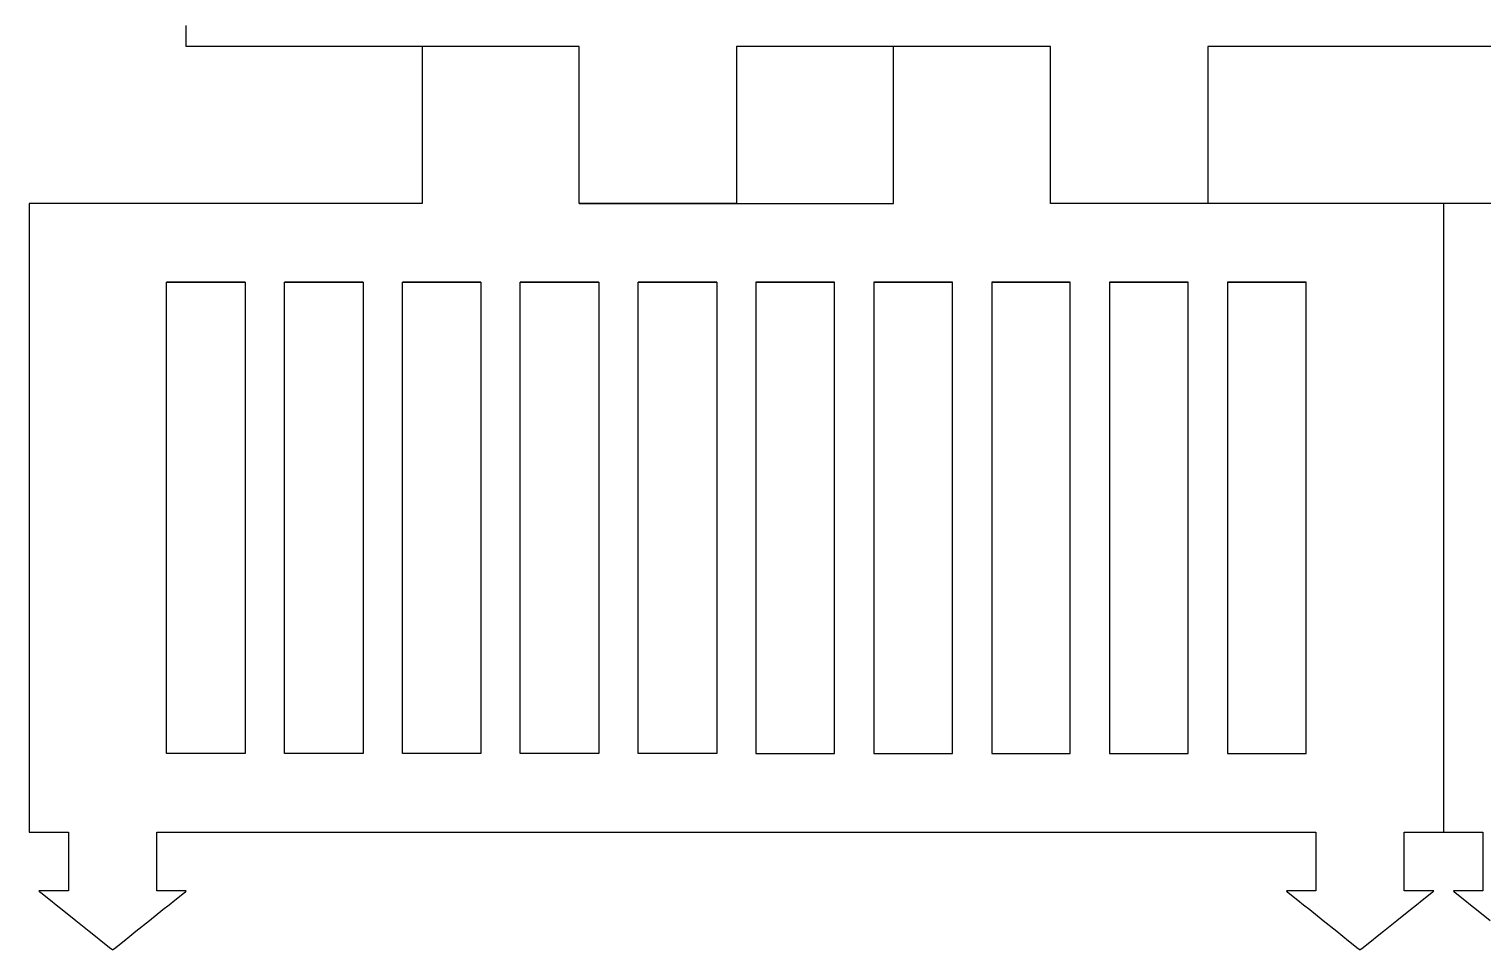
# Model space of a CAD drawing. Header units: millimetres. Extents: x 132 to 771, y 404 to 944.
# Drawn here: x 607.46 to 644.46, y 750.85 to 774.29 of the extents above; entities that cross this region are included whole.
import ezdxf

# ---------------------------------------------------------------- set-up
doc = ezdxf.new("R2010")
doc.units = ezdxf.units.MM
doc.header["$MEASUREMENT"] = 0
doc.layers.get('0').update_dxf_attribs({"linetype": 'CONTINUOUS', "true_color": 0xffffff})

msp = doc.modelspace()

# ---------------------------------------------------------------- linework, layer by layer
at = {"color": 7, "linetype": 'Continuous', "true_color": 0xffffff}
for points in [[(621.458, 769.853), (621.458, 769.865), (621.458, 769.898), (621.458, 769.953), (621.458, 770.025), (621.458, 770.115), (621.458, 770.223), (621.458, 770.478), (621.458, 770.78), (621.458, 771.118), (621.458, 771.48), (621.458, 771.853), (621.458, 772.225), (621.458, 772.588), (621.458, 772.925), (621.458, 773.228), (621.458, 773.483), (621.458, 773.59), (621.458, 773.68), (621.458, 773.753), (621.458, 773.808), (621.458, 773.84), (621.458, 773.853), (621.43, 773.853), (621.345, 773.853), (621.21, 773.853), (621.028, 773.853), (620.803, 773.853), (620.535, 773.853), (620.233, 773.853), (619.895, 773.853), (619.53, 773.853), (619.138, 773.853), (618.725, 773.853), (618.293, 773.853), (617.39, 773.853), (616.458, 773.853), (615.525, 773.853), (614.623, 773.853), (614.19, 773.853), (613.778, 773.853), (613.385, 773.853), (613.02, 773.853), (612.683, 773.853), (612.38, 773.853), (612.113, 773.853), (611.888, 773.853), (611.705, 773.853), (611.57, 773.853), (611.485, 773.853), (611.458, 773.853), (611.458, 773.865), (611.458, 773.898), (611.458, 773.955), (611.458, 774.033), (611.458, 774.13), (611.458, 774.248), (611.458, 774.385)], [(617.458, 773.853), (617.458, 773.84), (617.458, 773.808), (617.458, 773.753), (617.458, 773.68), (617.458, 773.59), (617.458, 773.483), (617.458, 773.228), (617.458, 772.925), (617.458, 772.588), (617.458, 772.225), (617.458, 771.853), (617.458, 771.48), (617.458, 771.118), (617.458, 770.78), (617.458, 770.478), (617.458, 770.223), (617.458, 770.115), (617.458, 770.025), (617.458, 769.953), (617.458, 769.898), (617.458, 769.865), (617.458, 769.853), (617.43, 769.853), (617.345, 769.853), (617.21, 769.853), (617.028, 769.853), (616.803, 769.853), (616.535, 769.853), (616.233, 769.853), (615.895, 769.853), (615.53, 769.853), (615.138, 769.853), (614.725, 769.853), (614.293, 769.853), (613.39, 769.853), (612.458, 769.853), (611.525, 769.853), (610.623, 769.853), (610.19, 769.853), (609.778, 769.853), (609.385, 769.853), (609.02, 769.853), (608.683, 769.853), (608.38, 769.853), (608.113, 769.853), (607.888, 769.853), (607.705, 769.853), (607.57, 769.853), (607.485, 769.853), (607.458, 769.853), (607.458, 769.84), (607.458, 769.808), (607.458, 769.75), (607.458, 769.673), (607.458, 769.575), (607.458, 769.458), (607.458, 769.32), (607.458, 769.165), (607.458, 768.993), (607.458, 768.803), (607.458, 768.598), (607.458, 768.375), (607.458, 767.89), (607.458, 767.353), (607.458, 766.768), (607.458, 766.143), (607.458, 765.48), (607.458, 764.79), (607.458, 764.075), (607.458, 763.345), (607.458, 761.853), (607.458, 760.36), (607.458, 759.63), (607.458, 758.915), (607.458, 758.225), (607.458, 757.563), (607.458, 756.938), (607.458, 756.353), (607.458, 755.815), (607.458, 755.33), (607.458, 755.108), (607.458, 754.903), (607.458, 754.713), (607.458, 754.54), (607.458, 754.385), (607.458, 754.248), (607.458, 754.13), (607.458, 754.033), (607.458, 753.955), (607.458, 753.898), (607.458, 753.865), (607.458, 753.853), (607.468, 753.853), (607.5, 753.853), (607.55, 753.853), (607.615, 753.853), (607.775, 753.853), (607.958, 753.853), (608.14, 753.853), (608.303, 753.853), (608.365, 753.853), (608.415, 753.853), (608.448, 753.853), (608.458, 753.853), (608.458, 753.835), (608.458, 753.788), (608.458, 753.715), (608.458, 753.618), (608.458, 753.505), (608.458, 753.378), (608.458, 753.103), (608.458, 752.828), (608.458, 752.7), (608.458, 752.588), (608.458, 752.49), (608.458, 752.418), (608.458, 752.37), (608.458, 752.353), (608.45, 752.353), (608.425, 752.353), (608.34, 752.353), (608.22, 752.353), (608.083, 752.353), (607.945, 752.353), (607.825, 752.353), (607.74, 752.353), (607.715, 752.353), (607.708, 752.353), (607.728, 752.335), (607.788, 752.288), (607.88, 752.215), (608, 752.118), (608.143, 752.005), (608.3, 751.878), (608.645, 751.603), (608.99, 751.328), (609.148, 751.2), (609.29, 751.088), (609.41, 750.99), (609.503, 750.918), (609.563, 750.87), (609.583, 750.853), (609.603, 750.87), (609.663, 750.918), (609.755, 750.99), (609.875, 751.088), (610.018, 751.2), (610.175, 751.328), (610.52, 751.603), (610.865, 751.878), (611.023, 752.005), (611.165, 752.118), (611.285, 752.215), (611.378, 752.288), (611.438, 752.335), (611.458, 752.353), (611.45, 752.353), (611.425, 752.353), (611.34, 752.353), (611.22, 752.353), (611.083, 752.353), (610.945, 752.353), (610.825, 752.353), (610.74, 752.353), (610.715, 752.353), (610.708, 752.353), (610.708, 752.37), (610.708, 752.418), (610.708, 752.49), (610.708, 752.588), (610.708, 752.7), (610.708, 752.828), (610.708, 753.103), (610.708, 753.378), (610.708, 753.505), (610.708, 753.618), (610.708, 753.715), (610.708, 753.788), (610.708, 753.835), (610.708, 753.853), (610.73, 753.853), (610.793, 753.853), (610.895, 753.853), (611.04, 753.853), (611.22, 753.853), (611.438, 753.853), (611.69, 753.853), (611.975, 753.853), (612.293, 753.853), (612.643, 753.853), (613.023, 753.853), (613.43, 753.853), (613.865, 753.853), (614.325, 753.853), (614.81, 753.853), (615.318, 753.853), (615.845, 753.853), (616.395, 753.853), (616.963, 753.853), (617.55, 753.853), (618.153, 753.853), (618.768, 753.853), (620.043, 753.853), (621.358, 753.853), (622.708, 753.853), (624.078, 753.853), (625.458, 753.853), (626.838, 753.853), (628.208, 753.853), (629.558, 753.853), (630.873, 753.853), (632.148, 753.853), (632.763, 753.853), (633.365, 753.853), (633.953, 753.853), (634.52, 753.853), (635.07, 753.853), (635.598, 753.853), (636.105, 753.853), (636.59, 753.853), (637.05, 753.853), (637.485, 753.853), (637.893, 753.853), (638.273, 753.853), (638.623, 753.853), (638.94, 753.853), (639.225, 753.853), (639.478, 753.853), (639.695, 753.853), (639.875, 753.853), (640.02, 753.853), (640.123, 753.853), (640.185, 753.853), (640.208, 753.853), (640.208, 753.835), (640.208, 753.788), (640.208, 753.715), (640.208, 753.618), (640.208, 753.505), (640.208, 753.378), (640.208, 753.103), (640.208, 752.828), (640.208, 752.7), (640.208, 752.588), (640.208, 752.49), (640.208, 752.418), (640.208, 752.37), (640.208, 752.353), (640.2, 752.353), (640.175, 752.353), (640.09, 752.353), (639.97, 752.353), (639.833, 752.353), (639.695, 752.353), (639.575, 752.353), (639.49, 752.353), (639.465, 752.353), (639.458, 752.353), (639.478, 752.335), (639.538, 752.288), (639.63, 752.215), (639.75, 752.118), (639.893, 752.005), (640.05, 751.878), (640.395, 751.603), (640.74, 751.328), (640.898, 751.2), (641.04, 751.088), (641.16, 750.99), (641.253, 750.918), (641.313, 750.87), (641.333, 750.853), (641.353, 750.87), (641.413, 750.918), (641.505, 750.99), (641.625, 751.088), (641.768, 751.2), (641.925, 751.328), (642.27, 751.603), (642.615, 751.878), (642.773, 752.005), (642.915, 752.118), (643.035, 752.215), (643.128, 752.288), (643.188, 752.335), (643.208, 752.353), (643.2, 752.353), (643.175, 752.353), (643.09, 752.353), (642.97, 752.353), (642.833, 752.353), (642.695, 752.353), (642.575, 752.353), (642.49, 752.353), (642.465, 752.353), (642.458, 752.353), (642.458, 752.37), (642.458, 752.418), (642.458, 752.49), (642.458, 752.588), (642.458, 752.7), (642.458, 752.828), (642.458, 753.103), (642.458, 753.378), (642.458, 753.505), (642.458, 753.618), (642.458, 753.715), (642.458, 753.788), (642.458, 753.835), (642.458, 753.853), (642.468, 753.853), (642.5, 753.853), (642.55, 753.853), (642.615, 753.853), (642.775, 753.853), (642.958, 753.853), (643.14, 753.853), (643.303, 753.853), (643.365, 753.853), (643.415, 753.853), (643.448, 753.853), (643.458, 753.853)], [(644.683, 769.853), (644.38, 769.853), (644.113, 769.853), (643.888, 769.853), (643.705, 769.853), (643.57, 769.853), (643.485, 769.853), (643.458, 769.853), (643.43, 769.853), (643.345, 769.853), (643.21, 769.853), (643.028, 769.853), (642.803, 769.853), (642.535, 769.853), (642.233, 769.853), (641.895, 769.853), (641.53, 769.853), (641.138, 769.853), (640.725, 769.853), (640.293, 769.853), (639.39, 769.853), (638.458, 769.853), (637.525, 769.853), (636.623, 769.853), (636.19, 769.853), (635.778, 769.853), (635.385, 769.853), (635.02, 769.853), (634.683, 769.853), (634.38, 769.853), (634.113, 769.853), (633.888, 769.853), (633.705, 769.853), (633.57, 769.853), (633.485, 769.853), (633.458, 769.853), (633.458, 769.865), (633.458, 769.898), (633.458, 769.953), (633.458, 770.025), (633.458, 770.115), (633.458, 770.223), (633.458, 770.478), (633.458, 770.78), (633.458, 771.118), (633.458, 771.48), (633.458, 771.853), (633.458, 772.225), (633.458, 772.588), (633.458, 772.925), (633.458, 773.228), (633.458, 773.483), (633.458, 773.59), (633.458, 773.68), (633.458, 773.753), (633.458, 773.808), (633.458, 773.84), (633.458, 773.853), (633.435, 773.853), (633.368, 773.853), (633.26, 773.853), (633.115, 773.853), (632.933, 773.853), (632.72, 773.853), (632.478, 773.853), (632.208, 773.853), (631.915, 773.853), (631.603, 773.853), (631.273, 773.853), (630.928, 773.853), (630.203, 773.853), (629.458, 773.853), (628.713, 773.853), (627.99, 773.853), (627.643, 773.853), (627.313, 773.853), (627, 773.853), (626.708, 773.853), (626.438, 773.853), (626.195, 773.853), (625.983, 773.853), (625.803, 773.853), (625.655, 773.853), (625.548, 773.853), (625.48, 773.853), (625.458, 773.853), (625.458, 773.84), (625.458, 773.808), (625.458, 773.753), (625.458, 773.68), (625.458, 773.59), (625.458, 773.483), (625.458, 773.228), (625.458, 772.925), (625.458, 772.588), (625.458, 772.225), (625.458, 771.853), (625.458, 771.48), (625.458, 771.118), (625.458, 770.78), (625.458, 770.478), (625.458, 770.223), (625.458, 770.115), (625.458, 770.025), (625.458, 769.953), (625.458, 769.898), (625.458, 769.865), (625.458, 769.853), (625.445, 769.853), (625.413, 769.853), (625.358, 769.853), (625.285, 769.853), (625.195, 769.853), (625.088, 769.853), (624.833, 769.853), (624.53, 769.853), (624.193, 769.853), (623.83, 769.853), (623.458, 769.853), (623.085, 769.853), (622.723, 769.853), (622.385, 769.853), (622.083, 769.853), (621.828, 769.853), (621.72, 769.853), (621.63, 769.853), (621.558, 769.853), (621.503, 769.853), (621.47, 769.853), (621.458, 769.853), (621.48, 769.853), (621.548, 769.853), (621.655, 769.853), (621.803, 769.853), (621.983, 769.853), (622.195, 769.853), (622.438, 769.853), (622.708, 769.853), (623, 769.853), (623.313, 769.853), (623.643, 769.853), (623.99, 769.853), (624.713, 769.853), (625.458, 769.853), (626.203, 769.853), (626.928, 769.853), (627.273, 769.853), (627.603, 769.853), (627.915, 769.853), (628.208, 769.853), (628.478, 769.853), (628.72, 769.853), (628.933, 769.853), (629.115, 769.853), (629.26, 769.853), (629.368, 769.853), (629.435, 769.853), (629.458, 769.853), (629.458, 769.865), (629.458, 769.898), (629.458, 769.953), (629.458, 770.025), (629.458, 770.115), (629.458, 770.223), (629.458, 770.478), (629.458, 770.78), (629.458, 771.118), (629.458, 771.48), (629.458, 771.853), (629.458, 772.225), (629.458, 772.588), (629.458, 772.925), (629.458, 773.228), (629.458, 773.483), (629.458, 773.59), (629.458, 773.68), (629.458, 773.753), (629.458, 773.808), (629.458, 773.84), (629.458, 773.853)], [(644.725, 773.853), (644.293, 773.853), (643.39, 773.853), (642.458, 773.853), (641.525, 773.853), (640.623, 773.853), (640.19, 773.853), (639.778, 773.853), (639.385, 773.853), (639.02, 773.853), (638.683, 773.853), (638.38, 773.853), (638.113, 773.853), (637.888, 773.853), (637.705, 773.853), (637.57, 773.853), (637.485, 773.853), (637.458, 773.853), (637.458, 773.84), (637.458, 773.808), (637.458, 773.753), (637.458, 773.68), (637.458, 773.59), (637.458, 773.483), (637.458, 773.228), (637.458, 772.925), (637.458, 772.588), (637.458, 772.225), (637.458, 771.853), (637.458, 771.48), (637.458, 771.118), (637.458, 770.78), (637.458, 770.478), (637.458, 770.223), (637.458, 770.115), (637.458, 770.025), (637.458, 769.953), (637.458, 769.898), (637.458, 769.865), (637.458, 769.853), (637.445, 769.853), (637.413, 769.853), (637.358, 769.853), (637.285, 769.853), (637.195, 769.853), (637.088, 769.853), (636.833, 769.853), (636.53, 769.853), (636.193, 769.853), (635.83, 769.853), (635.458, 769.853), (635.085, 769.853), (634.723, 769.853), (634.385, 769.853), (634.083, 769.853), (633.828, 769.853), (633.72, 769.853), (633.63, 769.853), (633.558, 769.853), (633.503, 769.853), (633.47, 769.853), (633.458, 769.853)], [(643.458, 769.853), (643.458, 769.84), (643.458, 769.808), (643.458, 769.75), (643.458, 769.673), (643.458, 769.575), (643.458, 769.458), (643.458, 769.32), (643.458, 769.165), (643.458, 768.993), (643.458, 768.803), (643.458, 768.598), (643.458, 768.375), (643.458, 767.89), (643.458, 767.353), (643.458, 766.768), (643.458, 766.143), (643.458, 765.48), (643.458, 764.79), (643.458, 764.075), (643.458, 763.345), (643.458, 761.853), (643.458, 760.36), (643.458, 759.63), (643.458, 758.915), (643.458, 758.225), (643.458, 757.563), (643.458, 756.938), (643.458, 756.353), (643.458, 755.815), (643.458, 755.33), (643.458, 755.108), (643.458, 754.903), (643.458, 754.713), (643.458, 754.54), (643.458, 754.385), (643.458, 754.248), (643.458, 754.13), (643.458, 754.033), (643.458, 753.955), (643.458, 753.898), (643.458, 753.865), (643.458, 753.853), (643.468, 753.853), (643.5, 753.853), (643.55, 753.853), (643.615, 753.853), (643.775, 753.853), (643.958, 753.853), (644.14, 753.853), (644.303, 753.853), (644.365, 753.853), (644.415, 753.853), (644.448, 753.853), (644.458, 753.853), (644.458, 753.835), (644.458, 753.788), (644.458, 753.715), (644.458, 753.618), (644.458, 753.505), (644.458, 753.378), (644.458, 753.103), (644.458, 752.828), (644.458, 752.7), (644.458, 752.588), (644.458, 752.49), (644.458, 752.418), (644.458, 752.37), (644.458, 752.353), (644.45, 752.353), (644.425, 752.353), (644.34, 752.353), (644.22, 752.353), (644.083, 752.353), (643.945, 752.353), (643.825, 752.353), (643.74, 752.353), (643.715, 752.353), (643.708, 752.353), (643.728, 752.335), (643.788, 752.288), (643.88, 752.215), (644, 752.118), (644.143, 752.005), (644.3, 751.878), (644.645, 751.603)], [(612.958, 755.853), (612.935, 755.853), (612.873, 755.853), (612.773, 755.853), (612.645, 755.853), (612.493, 755.853), (612.325, 755.853), (611.958, 755.853), (611.59, 755.853), (611.423, 755.853), (611.27, 755.853), (611.143, 755.853), (611.043, 755.853), (610.98, 755.853), (610.958, 755.853), (610.958, 755.86), (610.958, 755.888), (610.958, 755.93), (610.958, 755.988), (610.958, 756.06), (610.958, 756.15), (610.958, 756.368), (610.958, 756.64), (610.958, 756.96), (610.958, 757.325), (610.958, 757.728), (610.958, 758.165), (610.958, 758.635), (610.958, 759.133), (610.958, 759.65), (610.958, 760.185), (610.958, 760.733), (610.958, 761.853), (610.958, 762.973), (610.958, 763.52), (610.958, 764.055), (610.958, 764.573), (610.958, 765.07), (610.958, 765.538), (610.958, 765.978), (610.958, 766.38), (610.958, 766.745), (610.958, 767.065), (610.958, 767.338), (610.958, 767.555), (610.958, 767.645), (610.958, 767.718), (610.958, 767.775), (610.958, 767.818), (610.958, 767.843), (610.958, 767.853), (610.98, 767.853), (611.043, 767.853), (611.143, 767.853), (611.27, 767.853), (611.423, 767.853), (611.59, 767.853), (611.958, 767.853), (612.325, 767.853), (612.493, 767.853), (612.645, 767.853), (612.773, 767.853), (612.873, 767.853), (612.935, 767.853), (612.958, 767.853), (612.958, 767.845), (612.958, 767.818), (612.958, 767.775), (612.958, 767.718), (612.958, 767.645), (612.958, 767.555), (612.958, 767.338), (612.958, 767.065), (612.958, 766.745), (612.958, 766.38), (612.958, 765.978), (612.958, 765.54), (612.958, 765.07), (612.958, 764.573), (612.958, 764.055), (612.958, 763.52), (612.958, 762.973), (612.958, 761.853), (612.958, 760.733), (612.958, 760.185), (612.958, 759.65), (612.958, 759.133), (612.958, 758.635), (612.958, 758.165), (612.958, 757.728), (612.958, 757.325), (612.958, 756.96), (612.958, 756.64), (612.958, 756.368), (612.958, 756.15), (612.958, 756.06), (612.958, 755.988), (612.958, 755.93), (612.958, 755.888), (612.958, 755.86), (612.958, 755.853)], [(612.958, 767.853), (612.935, 767.853), (612.873, 767.853), (612.773, 767.853), (612.645, 767.853), (612.493, 767.853), (612.325, 767.853), (611.958, 767.853), (611.59, 767.853), (611.423, 767.853), (611.27, 767.853), (611.143, 767.853), (611.043, 767.853), (610.98, 767.853), (610.958, 767.853)], [(615.958, 755.853), (615.935, 755.853), (615.873, 755.853), (615.773, 755.853), (615.645, 755.853), (615.493, 755.853), (615.325, 755.853), (614.958, 755.853), (614.59, 755.853), (614.423, 755.853), (614.27, 755.853), (614.143, 755.853), (614.043, 755.853), (613.98, 755.853), (613.958, 755.853), (613.958, 755.86), (613.958, 755.888), (613.958, 755.93), (613.958, 755.988), (613.958, 756.06), (613.958, 756.15), (613.958, 756.368), (613.958, 756.64), (613.958, 756.96), (613.958, 757.325), (613.958, 757.728), (613.958, 758.165), (613.958, 758.635), (613.958, 759.133), (613.958, 759.65), (613.958, 760.185), (613.958, 760.733), (613.958, 761.853), (613.958, 762.973), (613.958, 763.52), (613.958, 764.055), (613.958, 764.573), (613.958, 765.07), (613.958, 765.538), (613.958, 765.978), (613.958, 766.38), (613.958, 766.745), (613.958, 767.065), (613.958, 767.338), (613.958, 767.555), (613.958, 767.645), (613.958, 767.718), (613.958, 767.775), (613.958, 767.818), (613.958, 767.843), (613.958, 767.853), (613.98, 767.853), (614.043, 767.853), (614.143, 767.853), (614.27, 767.853), (614.423, 767.853), (614.59, 767.853), (614.958, 767.853), (615.325, 767.853), (615.493, 767.853), (615.645, 767.853), (615.773, 767.853), (615.873, 767.853), (615.935, 767.853), (615.958, 767.853), (615.958, 767.845), (615.958, 767.818), (615.958, 767.775), (615.958, 767.718), (615.958, 767.645), (615.958, 767.555), (615.958, 767.338), (615.958, 767.065), (615.958, 766.745), (615.958, 766.38), (615.958, 765.978), (615.958, 765.54), (615.958, 765.07), (615.958, 764.573), (615.958, 764.055), (615.958, 763.52), (615.958, 762.973), (615.958, 761.853), (615.958, 760.733), (615.958, 760.185), (615.958, 759.65), (615.958, 759.133), (615.958, 758.635), (615.958, 758.165), (615.958, 757.728), (615.958, 757.325), (615.958, 756.96), (615.958, 756.64), (615.958, 756.368), (615.958, 756.15), (615.958, 756.06), (615.958, 755.988), (615.958, 755.93), (615.958, 755.888), (615.958, 755.86), (615.958, 755.853)], [(615.958, 767.853), (615.935, 767.853), (615.873, 767.853), (615.773, 767.853), (615.645, 767.853), (615.493, 767.853), (615.325, 767.853), (614.958, 767.853), (614.59, 767.853), (614.423, 767.853), (614.27, 767.853), (614.143, 767.853), (614.043, 767.853), (613.98, 767.853), (613.958, 767.853)], [(618.958, 755.853), (618.935, 755.853), (618.873, 755.853), (618.773, 755.853), (618.645, 755.853), (618.493, 755.853), (618.325, 755.853), (617.958, 755.853), (617.59, 755.853), (617.423, 755.853), (617.27, 755.853), (617.143, 755.853), (617.043, 755.853), (616.98, 755.853), (616.958, 755.853), (616.958, 755.86), (616.958, 755.888), (616.958, 755.93), (616.958, 755.988), (616.958, 756.06), (616.958, 756.15), (616.958, 756.368), (616.958, 756.64), (616.958, 756.96), (616.958, 757.325), (616.958, 757.728), (616.958, 758.165), (616.958, 758.635), (616.958, 759.133), (616.958, 759.65), (616.958, 760.185), (616.958, 760.733), (616.958, 761.853), (616.958, 762.973), (616.958, 763.52), (616.958, 764.055), (616.958, 764.573), (616.958, 765.07), (616.958, 765.538), (616.958, 765.978), (616.958, 766.38), (616.958, 766.745), (616.958, 767.065), (616.958, 767.338), (616.958, 767.555), (616.958, 767.645), (616.958, 767.718), (616.958, 767.775), (616.958, 767.818), (616.958, 767.843), (616.958, 767.853), (616.98, 767.853), (617.043, 767.853), (617.143, 767.853), (617.27, 767.853), (617.423, 767.853), (617.59, 767.853), (617.958, 767.853), (618.325, 767.853), (618.493, 767.853), (618.645, 767.853), (618.773, 767.853), (618.873, 767.853), (618.935, 767.853), (618.958, 767.853), (618.958, 767.845), (618.958, 767.818), (618.958, 767.775), (618.958, 767.718), (618.958, 767.645), (618.958, 767.555), (618.958, 767.338), (618.958, 767.065), (618.958, 766.745), (618.958, 766.38), (618.958, 765.978), (618.958, 765.54), (618.958, 765.07), (618.958, 764.573), (618.958, 764.055), (618.958, 763.52), (618.958, 762.973), (618.958, 761.853), (618.958, 760.733), (618.958, 760.185), (618.958, 759.65), (618.958, 759.133), (618.958, 758.635), (618.958, 758.165), (618.958, 757.728), (618.958, 757.325), (618.958, 756.96), (618.958, 756.64), (618.958, 756.368), (618.958, 756.15), (618.958, 756.06), (618.958, 755.988), (618.958, 755.93), (618.958, 755.888), (618.958, 755.86), (618.958, 755.853)], [(618.958, 767.853), (618.935, 767.853), (618.873, 767.853), (618.773, 767.853), (618.645, 767.853), (618.493, 767.853), (618.325, 767.853), (617.958, 767.853), (617.59, 767.853), (617.423, 767.853), (617.27, 767.853), (617.143, 767.853), (617.043, 767.853), (616.98, 767.853), (616.958, 767.853)], [(621.958, 755.853), (621.935, 755.853), (621.873, 755.853), (621.773, 755.853), (621.645, 755.853), (621.493, 755.853), (621.325, 755.853), (620.958, 755.853), (620.59, 755.853), (620.423, 755.853), (620.27, 755.853), (620.143, 755.853), (620.043, 755.853), (619.98, 755.853), (619.958, 755.853), (619.958, 755.86), (619.958, 755.888), (619.958, 755.93), (619.958, 755.988), (619.958, 756.06), (619.958, 756.15), (619.958, 756.368), (619.958, 756.64), (619.958, 756.96), (619.958, 757.325), (619.958, 757.728), (619.958, 758.165), (619.958, 758.635), (619.958, 759.133), (619.958, 759.65), (619.958, 760.185), (619.958, 760.733), (619.958, 761.853), (619.958, 762.973), (619.958, 763.52), (619.958, 764.055), (619.958, 764.573), (619.958, 765.07), (619.958, 765.538), (619.958, 765.978), (619.958, 766.38), (619.958, 766.745), (619.958, 767.065), (619.958, 767.338), (619.958, 767.555), (619.958, 767.645), (619.958, 767.718), (619.958, 767.775), (619.958, 767.818), (619.958, 767.843), (619.958, 767.853), (619.98, 767.853), (620.043, 767.853), (620.143, 767.853), (620.27, 767.853), (620.423, 767.853), (620.59, 767.853), (620.958, 767.853), (621.325, 767.853), (621.493, 767.853), (621.645, 767.853), (621.773, 767.853), (621.873, 767.853), (621.935, 767.853), (621.958, 767.853), (621.958, 767.845), (621.958, 767.818), (621.958, 767.775), (621.958, 767.718), (621.958, 767.645), (621.958, 767.555), (621.958, 767.338), (621.958, 767.065), (621.958, 766.745), (621.958, 766.38), (621.958, 765.978), (621.958, 765.54), (621.958, 765.07), (621.958, 764.573), (621.958, 764.055), (621.958, 763.52), (621.958, 762.973), (621.958, 761.853), (621.958, 760.733), (621.958, 760.185), (621.958, 759.65), (621.958, 759.133), (621.958, 758.635), (621.958, 758.165), (621.958, 757.728), (621.958, 757.325), (621.958, 756.96), (621.958, 756.64), (621.958, 756.368), (621.958, 756.15), (621.958, 756.06), (621.958, 755.988), (621.958, 755.93), (621.958, 755.888), (621.958, 755.86), (621.958, 755.853)], [(621.958, 767.853), (621.935, 767.853), (621.873, 767.853), (621.773, 767.853), (621.645, 767.853), (621.493, 767.853), (621.325, 767.853), (620.958, 767.853), (620.59, 767.853), (620.423, 767.853), (620.27, 767.853), (620.143, 767.853), (620.043, 767.853), (619.98, 767.853), (619.958, 767.853)], [(624.958, 755.853), (624.935, 755.853), (624.873, 755.853), (624.773, 755.853), (624.645, 755.853), (624.493, 755.853), (624.325, 755.853), (623.958, 755.853), (623.59, 755.853), (623.423, 755.853), (623.27, 755.853), (623.143, 755.853), (623.043, 755.853), (622.98, 755.853), (622.958, 755.853), (622.958, 755.86), (622.958, 755.888), (622.958, 755.93), (622.958, 755.988), (622.958, 756.06), (622.958, 756.15), (622.958, 756.368), (622.958, 756.64), (622.958, 756.96), (622.958, 757.325), (622.958, 757.728), (622.958, 758.165), (622.958, 758.635), (622.958, 759.133), (622.958, 759.65), (622.958, 760.185), (622.958, 760.733), (622.958, 761.853), (622.958, 762.973), (622.958, 763.52), (622.958, 764.055), (622.958, 764.573), (622.958, 765.07), (622.958, 765.538), (622.958, 765.978), (622.958, 766.38), (622.958, 766.745), (622.958, 767.065), (622.958, 767.338), (622.958, 767.555), (622.958, 767.645), (622.958, 767.718), (622.958, 767.775), (622.958, 767.818), (622.958, 767.843), (622.958, 767.853), (622.98, 767.853), (623.043, 767.853), (623.143, 767.853), (623.27, 767.853), (623.423, 767.853), (623.59, 767.853), (623.958, 767.853), (624.325, 767.853), (624.493, 767.853), (624.645, 767.853), (624.773, 767.853), (624.873, 767.853), (624.935, 767.853), (624.958, 767.853), (624.958, 767.845), (624.958, 767.818), (624.958, 767.775), (624.958, 767.718), (624.958, 767.645), (624.958, 767.555), (624.958, 767.338), (624.958, 767.065), (624.958, 766.745), (624.958, 766.38), (624.958, 765.978), (624.958, 765.54), (624.958, 765.07), (624.958, 764.573), (624.958, 764.055), (624.958, 763.52), (624.958, 762.973), (624.958, 761.853), (624.958, 760.733), (624.958, 760.185), (624.958, 759.65), (624.958, 759.133), (624.958, 758.635), (624.958, 758.165), (624.958, 757.728), (624.958, 757.325), (624.958, 756.96), (624.958, 756.64), (624.958, 756.368), (624.958, 756.15), (624.958, 756.06), (624.958, 755.988), (624.958, 755.93), (624.958, 755.888), (624.958, 755.86), (624.958, 755.853)], [(624.958, 767.853), (624.935, 767.853), (624.873, 767.853), (624.773, 767.853), (624.645, 767.853), (624.493, 767.853), (624.325, 767.853), (623.958, 767.853), (623.59, 767.853), (623.423, 767.853), (623.27, 767.853), (623.143, 767.853), (623.043, 767.853), (622.98, 767.853), (622.958, 767.853)], [(625.958, 755.853), (625.98, 755.853), (626.043, 755.853), (626.143, 755.853), (626.27, 755.853), (626.423, 755.853), (626.59, 755.853), (626.958, 755.853), (627.325, 755.853), (627.493, 755.853), (627.645, 755.853), (627.773, 755.853), (627.873, 755.853), (627.935, 755.853), (627.958, 755.853), (627.958, 755.86), (627.958, 755.888), (627.958, 755.93), (627.958, 755.988), (627.958, 756.06), (627.958, 756.15), (627.958, 756.368), (627.958, 756.64), (627.958, 756.96), (627.958, 757.325), (627.958, 757.728), (627.958, 758.165), (627.958, 758.635), (627.958, 759.133), (627.958, 759.65), (627.958, 760.185), (627.958, 760.733), (627.958, 761.853), (627.958, 762.973), (627.958, 763.52), (627.958, 764.055), (627.958, 764.573), (627.958, 765.07), (627.958, 765.538), (627.958, 765.978), (627.958, 766.38), (627.958, 766.745), (627.958, 767.065), (627.958, 767.338), (627.958, 767.555), (627.958, 767.645), (627.958, 767.718), (627.958, 767.775), (627.958, 767.818), (627.958, 767.843), (627.958, 767.853), (627.935, 767.853), (627.873, 767.853), (627.773, 767.853), (627.645, 767.853), (627.493, 767.853), (627.325, 767.853), (626.958, 767.853), (626.59, 767.853), (626.423, 767.853), (626.27, 767.853), (626.143, 767.853), (626.043, 767.853), (625.98, 767.853), (625.958, 767.853), (625.958, 767.845), (625.958, 767.818), (625.958, 767.775), (625.958, 767.718), (625.958, 767.645), (625.958, 767.555), (625.958, 767.338), (625.958, 767.065), (625.958, 766.745), (625.958, 766.38), (625.958, 765.978), (625.958, 765.54), (625.958, 765.07), (625.958, 764.573), (625.958, 764.055), (625.958, 763.52), (625.958, 762.973), (625.958, 761.853), (625.958, 760.733), (625.958, 760.185), (625.958, 759.65), (625.958, 759.133), (625.958, 758.635), (625.958, 758.165), (625.958, 757.728), (625.958, 757.325), (625.958, 756.96), (625.958, 756.64), (625.958, 756.368), (625.958, 756.15), (625.958, 756.06), (625.958, 755.988), (625.958, 755.93), (625.958, 755.888), (625.958, 755.86), (625.958, 755.853)], [(625.958, 767.853), (625.98, 767.853), (626.043, 767.853), (626.143, 767.853), (626.27, 767.853), (626.423, 767.853), (626.59, 767.853), (626.958, 767.853), (627.325, 767.853), (627.493, 767.853), (627.645, 767.853), (627.773, 767.853), (627.873, 767.853), (627.935, 767.853), (627.958, 767.853)], [(628.958, 755.853), (628.98, 755.853), (629.043, 755.853), (629.143, 755.853), (629.27, 755.853), (629.423, 755.853), (629.59, 755.853), (629.958, 755.853), (630.325, 755.853), (630.493, 755.853), (630.645, 755.853), (630.773, 755.853), (630.873, 755.853), (630.935, 755.853), (630.958, 755.853), (630.958, 755.86), (630.958, 755.888), (630.958, 755.93), (630.958, 755.988), (630.958, 756.06), (630.958, 756.15), (630.958, 756.368), (630.958, 756.64), (630.958, 756.96), (630.958, 757.325), (630.958, 757.728), (630.958, 758.165), (630.958, 758.635), (630.958, 759.133), (630.958, 759.65), (630.958, 760.185), (630.958, 760.733), (630.958, 761.853), (630.958, 762.973), (630.958, 763.52), (630.958, 764.055), (630.958, 764.573), (630.958, 765.07), (630.958, 765.538), (630.958, 765.978), (630.958, 766.38), (630.958, 766.745), (630.958, 767.065), (630.958, 767.338), (630.958, 767.555), (630.958, 767.645), (630.958, 767.718), (630.958, 767.775), (630.958, 767.818), (630.958, 767.843), (630.958, 767.853), (630.935, 767.853), (630.873, 767.853), (630.773, 767.853), (630.645, 767.853), (630.493, 767.853), (630.325, 767.853), (629.958, 767.853), (629.59, 767.853), (629.423, 767.853), (629.27, 767.853), (629.143, 767.853), (629.043, 767.853), (628.98, 767.853), (628.958, 767.853), (628.958, 767.845), (628.958, 767.818), (628.958, 767.775), (628.958, 767.718), (628.958, 767.645), (628.958, 767.555), (628.958, 767.338), (628.958, 767.065), (628.958, 766.745), (628.958, 766.38), (628.958, 765.978), (628.958, 765.54), (628.958, 765.07), (628.958, 764.573), (628.958, 764.055), (628.958, 763.52), (628.958, 762.973), (628.958, 761.853), (628.958, 760.733), (628.958, 760.185), (628.958, 759.65), (628.958, 759.133), (628.958, 758.635), (628.958, 758.165), (628.958, 757.728), (628.958, 757.325), (628.958, 756.96), (628.958, 756.64), (628.958, 756.368), (628.958, 756.15), (628.958, 756.06), (628.958, 755.988), (628.958, 755.93), (628.958, 755.888), (628.958, 755.86), (628.958, 755.853)], [(628.958, 767.853), (628.98, 767.853), (629.043, 767.853), (629.143, 767.853), (629.27, 767.853), (629.423, 767.853), (629.59, 767.853), (629.958, 767.853), (630.325, 767.853), (630.493, 767.853), (630.645, 767.853), (630.773, 767.853), (630.873, 767.853), (630.935, 767.853), (630.958, 767.853)], [(631.958, 755.853), (631.98, 755.853), (632.043, 755.853), (632.143, 755.853), (632.27, 755.853), (632.423, 755.853), (632.59, 755.853), (632.958, 755.853), (633.325, 755.853), (633.493, 755.853), (633.645, 755.853), (633.773, 755.853), (633.873, 755.853), (633.935, 755.853), (633.958, 755.853), (633.958, 755.86), (633.958, 755.888), (633.958, 755.93), (633.958, 755.988), (633.958, 756.06), (633.958, 756.15), (633.958, 756.368), (633.958, 756.64), (633.958, 756.96), (633.958, 757.325), (633.958, 757.728), (633.958, 758.165), (633.958, 758.635), (633.958, 759.133), (633.958, 759.65), (633.958, 760.185), (633.958, 760.733), (633.958, 761.853), (633.958, 762.973), (633.958, 763.52), (633.958, 764.055), (633.958, 764.573), (633.958, 765.07), (633.958, 765.538), (633.958, 765.978), (633.958, 766.38), (633.958, 766.745), (633.958, 767.065), (633.958, 767.338), (633.958, 767.555), (633.958, 767.645), (633.958, 767.718), (633.958, 767.775), (633.958, 767.818), (633.958, 767.843), (633.958, 767.853), (633.935, 767.853), (633.873, 767.853), (633.773, 767.853), (633.645, 767.853), (633.493, 767.853), (633.325, 767.853), (632.958, 767.853), (632.59, 767.853), (632.423, 767.853), (632.27, 767.853), (632.143, 767.853), (632.043, 767.853), (631.98, 767.853), (631.958, 767.853), (631.958, 767.845), (631.958, 767.818), (631.958, 767.775), (631.958, 767.718), (631.958, 767.645), (631.958, 767.555), (631.958, 767.338), (631.958, 767.065), (631.958, 766.745), (631.958, 766.38), (631.958, 765.978), (631.958, 765.54), (631.958, 765.07), (631.958, 764.573), (631.958, 764.055), (631.958, 763.52), (631.958, 762.973), (631.958, 761.853), (631.958, 760.733), (631.958, 760.185), (631.958, 759.65), (631.958, 759.133), (631.958, 758.635), (631.958, 758.165), (631.958, 757.728), (631.958, 757.325), (631.958, 756.96), (631.958, 756.64), (631.958, 756.368), (631.958, 756.15), (631.958, 756.06), (631.958, 755.988), (631.958, 755.93), (631.958, 755.888), (631.958, 755.86), (631.958, 755.853)], [(631.958, 767.853), (631.98, 767.853), (632.043, 767.853), (632.143, 767.853), (632.27, 767.853), (632.423, 767.853), (632.59, 767.853), (632.958, 767.853), (633.325, 767.853), (633.493, 767.853), (633.645, 767.853), (633.773, 767.853), (633.873, 767.853), (633.935, 767.853), (633.958, 767.853)], [(634.958, 755.853), (634.98, 755.853), (635.043, 755.853), (635.143, 755.853), (635.27, 755.853), (635.423, 755.853), (635.59, 755.853), (635.958, 755.853), (636.325, 755.853), (636.493, 755.853), (636.645, 755.853), (636.773, 755.853), (636.873, 755.853), (636.935, 755.853), (636.958, 755.853), (636.958, 755.86), (636.958, 755.888), (636.958, 755.93), (636.958, 755.988), (636.958, 756.06), (636.958, 756.15), (636.958, 756.368), (636.958, 756.64), (636.958, 756.96), (636.958, 757.325), (636.958, 757.728), (636.958, 758.165), (636.958, 758.635), (636.958, 759.133), (636.958, 759.65), (636.958, 760.185), (636.958, 760.733), (636.958, 761.853), (636.958, 762.973), (636.958, 763.52), (636.958, 764.055), (636.958, 764.573), (636.958, 765.07), (636.958, 765.538), (636.958, 765.978), (636.958, 766.38), (636.958, 766.745), (636.958, 767.065), (636.958, 767.338), (636.958, 767.555), (636.958, 767.645), (636.958, 767.718), (636.958, 767.775), (636.958, 767.818), (636.958, 767.843), (636.958, 767.853), (636.935, 767.853), (636.873, 767.853), (636.773, 767.853), (636.645, 767.853), (636.493, 767.853), (636.325, 767.853), (635.958, 767.853), (635.59, 767.853), (635.423, 767.853), (635.27, 767.853), (635.143, 767.853), (635.043, 767.853), (634.98, 767.853), (634.958, 767.853), (634.958, 767.845), (634.958, 767.818), (634.958, 767.775), (634.958, 767.718), (634.958, 767.645), (634.958, 767.555), (634.958, 767.338), (634.958, 767.065), (634.958, 766.745), (634.958, 766.38), (634.958, 765.978), (634.958, 765.54), (634.958, 765.07), (634.958, 764.573), (634.958, 764.055), (634.958, 763.52), (634.958, 762.973), (634.958, 761.853), (634.958, 760.733), (634.958, 760.185), (634.958, 759.65), (634.958, 759.133), (634.958, 758.635), (634.958, 758.165), (634.958, 757.728), (634.958, 757.325), (634.958, 756.96), (634.958, 756.64), (634.958, 756.368), (634.958, 756.15), (634.958, 756.06), (634.958, 755.988), (634.958, 755.93), (634.958, 755.888), (634.958, 755.86), (634.958, 755.853)], [(634.958, 767.853), (634.98, 767.853), (635.043, 767.853), (635.143, 767.853), (635.27, 767.853), (635.423, 767.853), (635.59, 767.853), (635.958, 767.853), (636.325, 767.853), (636.493, 767.853), (636.645, 767.853), (636.773, 767.853), (636.873, 767.853), (636.935, 767.853), (636.958, 767.853)], [(637.958, 755.853), (637.98, 755.853), (638.043, 755.853), (638.143, 755.853), (638.27, 755.853), (638.423, 755.853), (638.59, 755.853), (638.958, 755.853), (639.325, 755.853), (639.493, 755.853), (639.645, 755.853), (639.773, 755.853), (639.873, 755.853), (639.935, 755.853), (639.958, 755.853), (639.958, 755.86), (639.958, 755.888), (639.958, 755.93), (639.958, 755.988), (639.958, 756.06), (639.958, 756.15), (639.958, 756.368), (639.958, 756.64), (639.958, 756.96), (639.958, 757.325), (639.958, 757.728), (639.958, 758.165), (639.958, 758.635), (639.958, 759.133), (639.958, 759.65), (639.958, 760.185), (639.958, 760.733), (639.958, 761.853), (639.958, 762.973), (639.958, 763.52), (639.958, 764.055), (639.958, 764.573), (639.958, 765.07), (639.958, 765.538), (639.958, 765.978), (639.958, 766.38), (639.958, 766.745), (639.958, 767.065), (639.958, 767.338), (639.958, 767.555), (639.958, 767.645), (639.958, 767.718), (639.958, 767.775), (639.958, 767.818), (639.958, 767.843), (639.958, 767.853), (639.935, 767.853), (639.873, 767.853), (639.773, 767.853), (639.645, 767.853), (639.493, 767.853), (639.325, 767.853), (638.958, 767.853), (638.59, 767.853), (638.423, 767.853), (638.27, 767.853), (638.143, 767.853), (638.043, 767.853), (637.98, 767.853), (637.958, 767.853), (637.958, 767.845), (637.958, 767.818), (637.958, 767.775), (637.958, 767.718), (637.958, 767.645), (637.958, 767.555), (637.958, 767.338), (637.958, 767.065), (637.958, 766.745), (637.958, 766.38), (637.958, 765.978), (637.958, 765.54), (637.958, 765.07), (637.958, 764.573), (637.958, 764.055), (637.958, 763.52), (637.958, 762.973), (637.958, 761.853), (637.958, 760.733), (637.958, 760.185), (637.958, 759.65), (637.958, 759.133), (637.958, 758.635), (637.958, 758.165), (637.958, 757.728), (637.958, 757.325), (637.958, 756.96), (637.958, 756.64), (637.958, 756.368), (637.958, 756.15), (637.958, 756.06), (637.958, 755.988), (637.958, 755.93), (637.958, 755.888), (637.958, 755.86), (637.958, 755.853)], [(637.958, 767.853), (637.98, 767.853), (638.043, 767.853), (638.143, 767.853), (638.27, 767.853), (638.423, 767.853), (638.59, 767.853), (638.958, 767.853), (639.325, 767.853), (639.493, 767.853), (639.645, 767.853), (639.773, 767.853), (639.873, 767.853), (639.935, 767.853), (639.958, 767.853)]]:
    msp.add_lwpolyline(points, dxfattribs=at)

doc.saveas('drawing.dxf')
